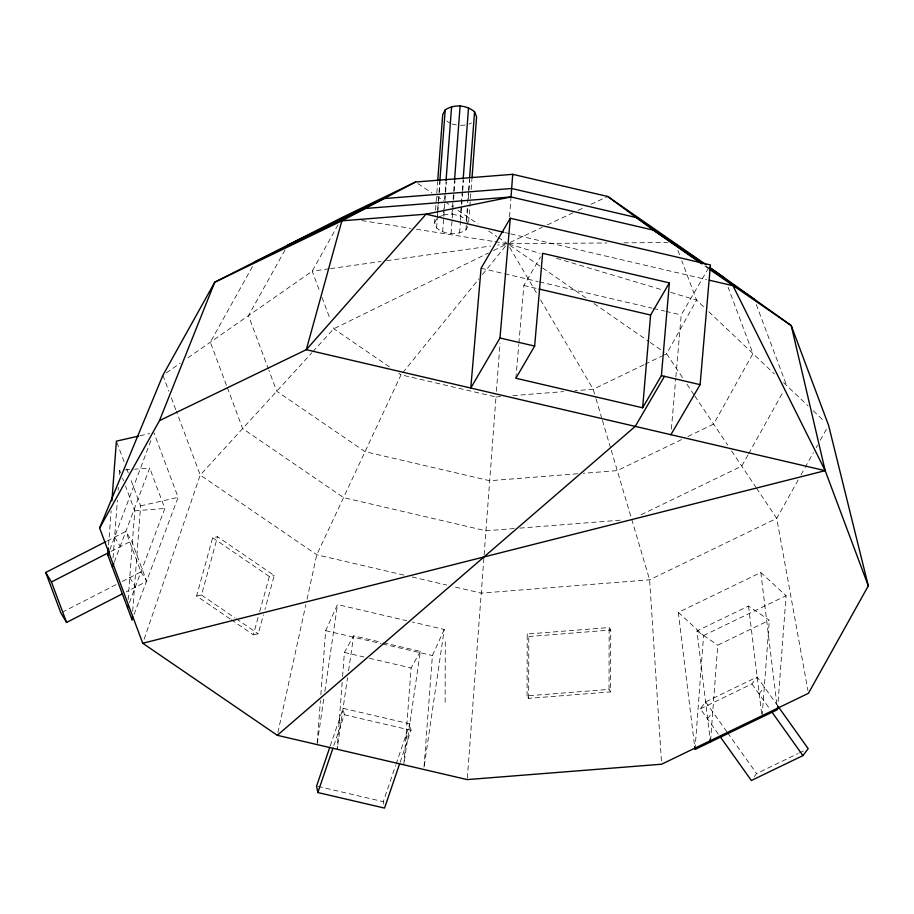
<?xml version="1.0" encoding="UTF-8"?>
<svg xmlns="http://www.w3.org/2000/svg" width="914" height="914" viewBox="0 0 914 914"><rect width="100%" height="100%" fill="white"/><g stroke="black" fill="none" stroke-linecap="round" stroke-linejoin="round"><path stroke-width="0.69" stroke-dasharray="4.57 3.43" d="M445.141 702.352L445.278 640.508M527.081 695.874L527.218 634.03L609.158 627.541L610.735 630.032L610.598 691.887L528.658 698.365L527.081 695.874L609.021 689.396L610.598 691.887M528.658 698.365L528.795 636.521L527.218 634.03M609.021 689.396L609.158 627.541M108.572 545.098L111.142 510.926M113.062 557.986L117.403 500.209M118.146 490.258L118.363 487.425M119.323 474.64L119.643 470.379L123.744 470.047M128.109 599.767L134.792 510.835L125.504 486.042M132.701 611.26L140.619 505.888L130.234 478.136M317.204 743.173L320.414 700.444M320.848 694.754L325.67 630.671L337.506 604.565L406.821 620.72M342.156 682.255L337.117 749.263L347.548 677.64M342.579 676.577L344.395 652.425L353.649 635.824L381.446 642.302M467.831 226.284L465.946 229.848C457.137 235.743 444.592 234.784 436.595 227.917L434.561 222.845L434.893 218.572M435.532 210.037L436.709 194.374M436.812 192.945L437.669 181.555M437.292 215.236L437.612 210.963M437.715 209.535L438.891 193.871M439.006 192.454L439.851 181.063M436.595 227.917L438.526 202.28M438.64 200.852L439.166 193.734M439.28 192.317L440.022 182.343M438.343 217.452L443.45 214.893L444.193 204.93M444.627 199.229L445.906 182.149M442.627 231.916L443.701 217.681M443.804 216.252L444.878 202.017M444.981 200.589L446.375 182.08M420.36 651.374L411.106 667.974L403.828 764.812L420.36 651.374L382.829 642.622M443.45 214.893L451.984 214.139L452.407 208.449M452.521 207.021L453.584 192.774M453.698 191.357L454.555 179.967M451.036 233.801L453.504 201.046M453.607 199.618L454.144 192.5M454.247 191.072L455.001 181.109M467.945 223.827L466.426 220.023L460.393 216.012L462.21 191.803M462.324 190.386L463.067 180.412M459.571 233.036L460.428 221.645M460.542 220.228L461.604 205.981M461.719 204.565L462.678 191.746M462.781 190.318L463.535 180.355M444.238 629.449L432.402 655.555L423.947 768.057L444.238 629.449L412.363 622.011M466.426 220.023L467.283 208.632M467.705 202.931L468.562 191.54M468.665 190.123L469.522 178.733M465.946 229.848L466.483 222.73M466.586 221.302L467.557 208.495M468.299 198.521L469.693 180.012M468.665 222.239L471.018 190.912M471.133 189.484L471.875 179.521M467.328 778.168L484.009 556.295M484.123 554.878L495.994 396.962L401.029 374.82L398.71 373.232M496.416 391.283L500.049 343.024M509.544 216.778L510.926 198.384M695.006 749.469L703.574 635.55L678.325 612.38L760.825 572.518L786.074 595.7L777.723 706.773M710.578 740.683L717.753 645.158L769.325 620.252L748.532 606.028L696.959 630.934L710.155 739.312M762.139 715.776L769.325 620.252M515.873 378.247L518.775 344.521M518.901 343.116L523.859 285.488L540.551 256.891M671.39 429.054L675.754 378.339M675.869 376.934L681.204 314.942L708.281 268.567M317.307 743.196L323.83 698.387M324.858 691.384L337.506 604.565M348.565 670.67L353.649 635.824M277.902 732.537L305.836 604.771M307.047 599.218L316.758 554.775L401.029 374.82M230.179 618.961L196.613 595.997L212.654 537.729L217.532 536.747L274.246 575.557L264.923 609.432M196.613 595.997L201.503 595.014L217.532 536.747M231.333 619.749L253.327 634.807L259.29 613.123M259.667 611.763L269.356 576.54L274.246 575.557M253.327 634.807L258.205 633.813L263.426 614.848M144.138 639.194L200.235 475.04L311.903 352.724M330.262 745.95L343.081 708.304L409.792 723.854L411.037 730.286L400.081 762.459M333.827 745.561L344.327 714.737L343.081 708.304M383.8 804.229L383.297 801.658L395.602 765.521M396.059 764.184L409.792 723.854M109.829 549.748L151.393 439.257M114.284 562.11L149.69 468.002L134.666 469.19M129.434 602.566L164.84 508.458L149.69 468.002M134.061 614.482L178.127 497.342L153.895 432.608M434.561 222.845L437.075 218.08M252.447 266.614L210.323 342.213L226.741 386.062M284.974 250.07L248.448 315.638L268.305 368.685M338.043 224.798L312.2 271.195L186.033 359.156M662.799 355.649L666.603 353.809L696.537 300.089L681.833 260.821M747.972 454.955L741.757 466.106L639.366 515.565M748.657 453.71L783.184 391.74M798.173 479.93L776.74 518.387L649.614 579.807L481.244 593.117L452.213 586.354M800.938 474.96L804.389 468.756M805.085 467.522L813.38 452.636M816.145 447.666L817.527 445.187M820.292 440.228L827.204 427.821M718.37 734.148L700.353 708.841L705.597 701.895L757.158 676.988L777.551 705.631M707.493 718.872L712.737 711.926M700.353 708.841L751.914 683.935L757.158 676.988M759.054 693.966L764.298 687.02M754.37 776.546L756.609 773.564L798.116 753.524M402.823 372.615L478.879 278.941M482.466 274.531L505.728 245.877M312.851 351.684L333.759 328.789L488.35 253.052M166.371 372.866L180.252 363.189M107.109 540.997L125.846 531.388L131.582 540.894L146.731 581.35L126.258 591.849M111.108 551.393L131.582 540.894M62.095 612.3L115.987 584.663M122.248 581.453L140.985 571.844L125.846 531.388M468.985 124.178L471.533 122.899M493.469 250.55L507.521 243.672L497.684 245.055M643.822 364.823L593.197 389.273L574.883 390.724M645.09 364.206L661.542 356.254M681.513 439.6L617.281 470.619L583.258 473.315M687.934 436.492L713.628 424.085L752.919 353.569L728.092 287.247M703.574 635.55L786.074 595.7M799.373 752.908L804.411 750.485M510.092 242.461L542.196 227.323M547.337 224.901L573.021 212.802M578.162 210.38L583.292 207.958M591.004 204.325L607.696 196.464M140.002 435.772L149.725 433.556M140.619 505.888L178.127 497.342M329.063 268.819L312.2 271.195L320.037 292.137M330.468 268.613L381.047 261.484M386.668 260.696L490.658 246.049M460.599 125.447L467.705 124.818M495.994 396.962L501.626 396.516M512.903 395.625L563.618 391.615M125.104 469.945L133.307 469.293M577.591 473.76L489.698 480.718L365.052 451.653L276.748 391.238L268.807 370.01M134.792 510.835L164.84 508.458M514.228 528.566L485.928 530.806L343.538 497.604L242.656 428.575L227.232 387.387M519.895 528.121L621.783 520.055M528.795 636.521L610.735 630.032M508.938 243.661L606.85 242.975M623.885 242.85L667.871 242.541M361.75 220.571L410.809 228.351M416.407 229.231L493.503 241.445M494.908 241.673L506.116 243.444M451.973 123.961L459.171 125.572M451.984 214.139L460.393 216.012M505.214 232.613L509.384 233.584M510.777 233.904L706.591 279.558M481.072 268.282L503.306 273.469M504.699 273.8L538.06 281.569M539.443 281.9L652.013 308.144M653.407 308.464L664.524 311.057M665.918 311.377L681.204 314.942M523.859 285.488L537.626 288.698M403.839 575.077L316.758 554.775L200.235 475.04L176.345 411.197M412.134 577.008L446.695 585.063M325.67 630.671L381.115 643.593M382.498 643.924L432.402 655.555M344.395 652.425L363.852 656.96M369.416 658.263L411.106 667.974M344.327 714.737L411.037 730.286M317.981 786.428L383.297 801.658M508.881 244.072L540.151 253.407M556.477 258.285L662.536 289.944M670.693 292.377L696.537 300.089L704.728 307.869M446.752 121.025L450.762 123.698M417.892 183.588L432.036 193.083M436.755 196.236L443.838 200.977M445.015 201.777L452.087 206.518M457.983 210.471L478.033 223.907M488.647 231.025L496.908 236.555M498.084 237.343L506.345 242.873M706.214 266.271L708.556 267.882M389.433 366.88L333.759 328.789L332.285 324.858M696.959 630.934L717.753 645.158M212.654 537.729L269.356 576.54M201.503 595.014L235.058 617.978M236.223 618.767L258.205 633.813M509.863 245.283L541.442 267.151M542.608 267.962L585.885 297.93M594.077 303.597L649.054 341.665M650.22 342.476L664.261 352.198M704.9 266.1L708.407 268.556M708.83 311.754L774.375 373.917M783.572 382.635L808.125 405.93M813.243 410.774L824.497 421.457M751.914 683.935L769.931 709.241M705.597 701.895L726.813 731.703M727.635 732.857L756.609 773.564M666.603 353.809L683.843 379.584M686.985 384.268L694.034 394.802M694.823 395.979L727.693 445.095M731.6 450.933L755.752 487.025M756.529 488.179L776.74 518.387L807.93 690.504M140.985 571.844L146.731 581.35M114.627 537.135L120.362 546.641M129.777 577.602L135.512 587.108M509.681 247.34L537.044 293.84M540.642 299.952L593.197 389.273L595.608 397.407M756.289 304.499L786.634 385.548M677.914 250.345L679.867 255.589M321.991 297.37L330.331 319.626M162.898 375.288L168.873 391.249M171.364 397.898L175.842 409.872M116.878 442.467L124.304 462.29M126.772 468.893L128.257 472.858M119.643 470.379L120.625 472.984M122.579 478.205L123.55 480.821M596.008 398.767L602.029 419.103M602.429 420.451L610.86 448.934M611.26 450.282L631.288 517.918M631.688 519.278L649.614 579.807L661.45 761.373M406.079 734.742L407.336 741.174M339.368 719.192L340.625 725.625M760.825 572.518L777.334 708.201M748.532 606.028L761.876 715.742M678.325 612.38L694.663 746.647"/><path stroke-width="1.37" d="M133.056 617.144L132.05 619.806L107.818 555.072L108.355 547.954M111.885 500.952L116.386 441.154L138.62 436.092M132.05 619.806L132.267 616.961M437.783 180.127L442.707 114.627L445.209 109.863C454.018 103.968 466.563 104.927 474.56 111.794L476.594 116.866L471.99 178.093M439.851 181.063L445.209 109.863M446.021 180.721L451.585 106.675M454.555 179.967L460.119 105.91M463.181 178.995L468.528 107.795M469.636 177.305L474.56 111.794M99.626 528.052L159.493 420.611L214.733 282.232L342.122 217.463L415.527 182.012L512.731 174.323L511.029 196.956L426.061 214.162L341.87 220.822L214.733 282.232L162.898 375.288L99.626 528.052L142.744 643.25L277.296 735.313L467.225 779.596L661.633 764.207L808.433 693.303L868.3 585.851L828.587 425.341L791.238 325.578L709.607 267.242M777.723 706.773L777.506 709.618L695.006 749.469L694.663 746.647M510.286 218.24L481.072 268.282L470.767 388.039L499.981 337.997L510.286 218.24L710.418 264.9L700.113 384.657L670.899 434.698M534.656 346.075L542.63 253.315L669.379 282.872L661.405 375.631L642.622 407.793L515.873 378.247L534.656 346.075L499.981 337.997M642.622 407.793L650.608 315.033L669.379 282.872M329.805 747.298L316.587 786.109L317.832 792.529L384.543 808.09L399.624 763.796M317.832 792.529L332.913 748.246M107.818 555.072L109.326 551.073M112.365 567.206L113.804 563.39M127.514 607.673L128.474 605.125M664.467 376.339L635.253 426.381L277.296 735.313M720.015 736.467L751.365 780.51L802.926 755.604L808.182 748.657L778.374 706.796M415.527 182.012L341.87 220.822L306.293 349.696L159.493 420.611M122.453 593.803L66.585 622.445L60.85 612.94L45.7 572.484L105.853 541.636M66.585 622.445L51.447 581.99L108.572 552.696M287.739 245.123L384.074 198.578L511.669 188.49L636.315 217.543L703.426 263.472M255.212 261.655L365.269 208.483L511.029 196.956L653.43 230.157L702.695 263.872M142.744 643.25L825.182 470.664L868.3 585.851M512.731 174.323L607.696 196.464L706.145 264.774M503.831 232.293L426.061 214.162L306.293 349.696L825.182 470.664L791.238 325.578L709.584 269.367M709.367 280.21L732.982 285.716L825.182 470.664M539.009 289.018L650.608 315.033M661.405 375.631L700.113 384.657M709.31 267.494L724.619 277.97M709.732 268.682L754.301 299.186M701.392 263.655L653.43 230.157L607.696 196.464M771.576 711.56L802.926 755.604M45.7 572.484L51.447 581.99M710.155 739.312L710.475 741.997"/></g></svg>
